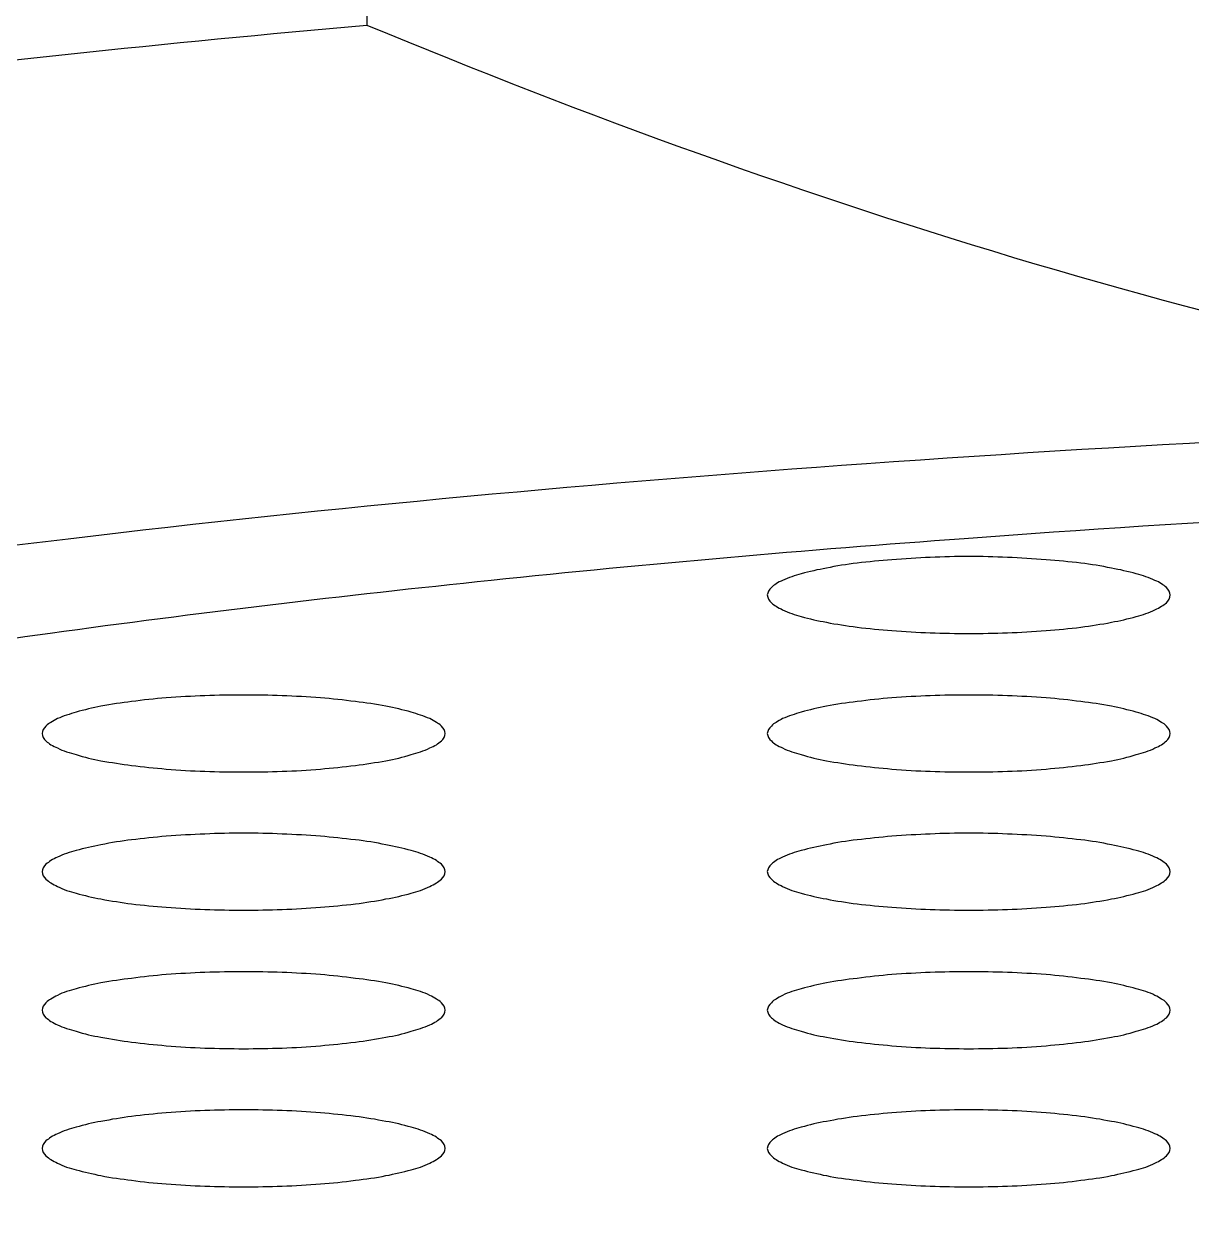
# Model space of a CAD drawing. Header units: millimetres. Extents: x 3817 to 4149, y 28263 to 28669.
# Drawn here: x 4075.641 to 4078.538, y 28550.911 to 28553.888 of the extents above; entities that cross this region are included whole.
import ezdxf

# ---------------------------------------------------------------- set-up
doc = ezdxf.new("R2010")
doc.units = ezdxf.units.MM

msp = doc.modelspace()

# ---------------------------------------------------------------- linework, layer by layer
msp.add_open_spline([(4076.4916, 28555.9448), (4076.4916, 28555.9448), (4076.4916, 28553.8849), (4076.4916, 28553.8849)], degree=3)
for points, knots in [([(4069.5908, 28551.8148), (4069.5908, 28551.8692), (4069.601, 28551.9246), (4069.6205, 28551.9759), (4069.6205, 28551.9759), (4069.6421, 28552.0343), (4069.6739, 28552.0877), (4069.7108, 28552.1369), (4069.7108, 28552.1369), (4069.7539, 28552.1954), (4069.8052, 28552.2477), (4069.8596, 28552.2959), (4069.8596, 28552.2959), (4069.9252, 28552.3544), (4069.995, 28552.4057), (4070.0678, 28552.4529), (4070.0678, 28552.4529), (4070.1529, 28552.5093), (4070.2422, 28552.5606), (4070.3335, 28552.6067), (4070.3335, 28552.6067), (4070.4392, 28552.6611), (4070.5469, 28552.7104), (4070.6556, 28552.7565), (4070.6556, 28552.7565), (4070.7797, 28552.8088), (4070.9049, 28552.8571), (4071.0321, 28552.9022), (4071.0321, 28552.9022), (4071.1747, 28552.9514), (4071.3173, 28552.9976), (4071.4619, 28553.0417), (4071.4619, 28553.0417), (4071.7943, 28553.1412), (4072.1318, 28553.2264), (4072.4703, 28553.3012), (4072.4703, 28553.3012), (4072.8653, 28553.3895), (4073.2623, 28553.4654), (4073.6613, 28553.5321), (4073.6613, 28553.5321), (4074.1096, 28553.6069), (4074.56, 28553.6716), (4075.0113, 28553.728), (4075.0113, 28553.728), (4075.5037, 28553.7895), (4075.9972, 28553.8408), (4076.4916, 28553.8849)], [0, 0, 0, 0, 0.083333, 0.083333, 0.083333, 0.083333, 0.166667, 0.166667, 0.166667, 0.166667, 0.25, 0.25, 0.25, 0.25, 0.333333, 0.333333, 0.333333, 0.333333, 0.416667, 0.416667, 0.416667, 0.416667, 0.5, 0.5, 0.5, 0.5, 0.583333, 0.583333, 0.583333, 0.583333, 0.666667, 0.666667, 0.666667, 0.666667, 0.75, 0.75, 0.75, 0.75, 0.833333, 0.833333, 0.833333, 0.833333, 0.916667, 0.916667, 0.916667, 0.916667, 1, 1, 1, 1]), ([(4076.4916, 28553.8849), (4077.0333, 28553.6603), (4077.5852, 28553.4592), (4078.1483, 28553.293), (4078.1483, 28553.293), (4078.7115, 28553.1258), (4079.286, 28552.9935), (4079.8666, 28552.9053)], [0, 0, 0, 0, 0.5, 0.5, 0.5, 0.5, 1, 1, 1, 1]), ([(4070.7992, 28550.4258), (4070.7654, 28550.4586), (4070.7336, 28550.4935), (4070.7059, 28550.5304), (4070.7059, 28550.5304), (4070.6802, 28550.5633), (4070.6577, 28550.5982), (4070.6392, 28550.6351), (4070.6392, 28550.6351), (4070.6228, 28550.6679), (4070.6094, 28550.7038), (4070.6012, 28550.7397), (4070.6012, 28550.7397), (4070.593, 28550.7746), (4070.5889, 28550.8105), (4070.59, 28550.8454), (4070.59, 28550.8454), (4070.591, 28550.8813), (4070.5971, 28550.9162), (4070.6074, 28550.951), (4070.6074, 28550.951), (4070.6177, 28550.988), (4070.633, 28551.0229), (4070.6515, 28551.0557), (4070.6515, 28551.0557), (4070.672, 28551.0926), (4070.6966, 28551.1275), (4070.7243, 28551.1603), (4070.7243, 28551.1603), (4070.7551, 28551.1972), (4070.7879, 28551.2321), (4070.8238, 28551.2639), (4070.8238, 28551.2639), (4070.91, 28551.3419), (4071.0054, 28551.4086), (4071.1049, 28551.4681), (4071.1049, 28551.4681), (4071.2291, 28551.543), (4071.3593, 28551.6076), (4071.4917, 28551.6661), (4071.4917, 28551.6661), (4071.6517, 28551.7358), (4071.8158, 28551.7984), (4071.981, 28551.8548), (4071.981, 28551.8548), (4072.1749, 28551.9205), (4072.3708, 28551.98), (4072.5678, 28552.0333), (4072.5678, 28552.0333), (4072.7914, 28552.0949), (4073.0181, 28552.1503), (4073.2448, 28552.2005), (4073.2448, 28552.2005), (4073.4972, 28552.2559), (4073.7516, 28552.3072), (4074.006, 28552.3534), (4074.006, 28552.3534), (4074.285, 28552.4036), (4074.5651, 28552.4488), (4074.8451, 28552.4908), (4074.8451, 28552.4908), (4075.1467, 28552.5349), (4075.4483, 28552.5749), (4075.751, 28552.6109), (4075.751, 28552.6109), (4076.4095, 28552.6898), (4077.0702, 28552.7504), (4077.7308, 28552.7976), (4077.7308, 28552.7976), (4078.4417, 28552.8478), (4079.1547, 28552.8837), (4079.8666, 28552.9053)], [0, 0, 0, 0, 0.055556, 0.055556, 0.055556, 0.055556, 0.111111, 0.111111, 0.111111, 0.111111, 0.166667, 0.166667, 0.166667, 0.166667, 0.222222, 0.222222, 0.222222, 0.222222, 0.277778, 0.277778, 0.277778, 0.277778, 0.333333, 0.333333, 0.333333, 0.333333, 0.388889, 0.388889, 0.388889, 0.388889, 0.444444, 0.444444, 0.444444, 0.444444, 0.5, 0.5, 0.5, 0.5, 0.555556, 0.555556, 0.555556, 0.555556, 0.611111, 0.611111, 0.611111, 0.611111, 0.666667, 0.666667, 0.666667, 0.666667, 0.722222, 0.722222, 0.722222, 0.722222, 0.777778, 0.777778, 0.777778, 0.777778, 0.833333, 0.833333, 0.833333, 0.833333, 0.888889, 0.888889, 0.888889, 0.888889, 0.944444, 0.944444, 0.944444, 0.944444, 1, 1, 1, 1]), ([(4081.5818, 28552.7401), (4080.9694, 28552.7401), (4080.358, 28552.7288), (4079.7456, 28552.7073), (4079.7456, 28552.7073), (4079.1547, 28552.6868), (4078.5628, 28552.655), (4077.9729, 28552.6109)], [0, 0, 0, 0, 0.5, 0.5, 0.5, 0.5, 1, 1, 1, 1]), ([(4077.9729, 28552.6109), (4077.5811, 28552.5821), (4077.1892, 28552.5483), (4076.7994, 28552.5072), (4076.7994, 28552.5072), (4076.4342, 28552.4693), (4076.069, 28552.4262), (4075.7058, 28552.3759), (4075.7058, 28552.3759), (4075.3724, 28552.3298), (4075.0411, 28552.2775), (4074.7108, 28552.218), (4074.7108, 28552.218), (4074.4153, 28552.1646), (4074.1219, 28552.1051), (4073.8306, 28552.0364), (4073.8306, 28552.0364), (4073.5782, 28551.9779), (4073.3279, 28551.9123), (4073.0807, 28551.8353), (4073.0807, 28551.8353), (4072.8755, 28551.7727), (4072.6714, 28551.702), (4072.4734, 28551.6178), (4072.4734, 28551.6178), (4072.3903, 28551.5819), (4072.3072, 28551.545), (4072.2262, 28551.504), (4072.2262, 28551.504), (4072.1554, 28551.4681), (4072.0856, 28551.4291), (4072.019, 28551.387), (4072.019, 28551.387), (4071.9605, 28551.3501), (4071.9041, 28551.3111), (4071.8507, 28551.267), (4071.8507, 28551.267), (4071.8056, 28551.2301), (4071.7625, 28551.1901), (4071.7245, 28551.146)], [0, 0, 0, 0, 0.1, 0.1, 0.1, 0.1, 0.2, 0.2, 0.2, 0.2, 0.3, 0.3, 0.3, 0.3, 0.4, 0.4, 0.4, 0.4, 0.5, 0.5, 0.5, 0.5, 0.6, 0.6, 0.6, 0.6, 0.7, 0.7, 0.7, 0.7, 0.8, 0.8, 0.8, 0.8, 0.9, 0.9, 0.9, 0.9, 1, 1, 1, 1]), ([(4077.9842, 28552.5667), (4077.9206, 28552.5667), (4077.857, 28552.5637), (4077.7934, 28552.5585), (4077.7934, 28552.5585), (4077.7647, 28552.5565), (4077.736, 28552.5534), (4077.7072, 28552.5503), (4077.7072, 28552.5503), (4077.6816, 28552.5473), (4077.6559, 28552.5431), (4077.6313, 28552.538), (4077.6313, 28552.538), (4077.6098, 28552.5339), (4077.5893, 28552.5298), (4077.5687, 28552.5237), (4077.5687, 28552.5237), (4077.5534, 28552.5196), (4077.538, 28552.5144), (4077.5226, 28552.5072), (4077.5226, 28552.5072), (4077.5175, 28552.5052), (4077.5113, 28552.5021), (4077.5062, 28552.499), (4077.5062, 28552.499), (4077.5021, 28552.496), (4077.498, 28552.4929), (4077.4949, 28552.4898), (4077.4949, 28552.4898), (4077.4898, 28552.4847), (4077.4846, 28552.4775), (4077.4846, 28552.4713)], [0, 0, 0, 0, 0.125, 0.125, 0.125, 0.125, 0.25, 0.25, 0.25, 0.25, 0.375, 0.375, 0.375, 0.375, 0.5, 0.5, 0.5, 0.5, 0.625, 0.625, 0.625, 0.625, 0.75, 0.75, 0.75, 0.75, 0.875, 0.875, 0.875, 0.875, 1, 1, 1, 1]), ([(4078.4838, 28552.4713), (4078.4838, 28552.4775), (4078.4797, 28552.4847), (4078.4746, 28552.4898), (4078.4746, 28552.4898), (4078.4705, 28552.4929), (4078.4664, 28552.496), (4078.4623, 28552.499), (4078.4623, 28552.499), (4078.4571, 28552.5021), (4078.452, 28552.5052), (4078.4458, 28552.5072), (4078.4458, 28552.5072), (4078.4315, 28552.5144), (4078.4161, 28552.5196), (4078.3997, 28552.5237), (4078.3997, 28552.5237), (4078.3792, 28552.5298), (4078.3586, 28552.5339), (4078.3381, 28552.538), (4078.3381, 28552.538), (4078.3125, 28552.5431), (4078.2879, 28552.5473), (4078.2622, 28552.5503), (4078.2622, 28552.5503), (4078.2335, 28552.5534), (4078.2048, 28552.5565), (4078.176, 28552.5585), (4078.176, 28552.5585), (4078.1124, 28552.5637), (4078.0478, 28552.5667), (4077.9842, 28552.5667)], [0, 0, 0, 0, 0.125, 0.125, 0.125, 0.125, 0.25, 0.25, 0.25, 0.25, 0.375, 0.375, 0.375, 0.375, 0.5, 0.5, 0.5, 0.5, 0.625, 0.625, 0.625, 0.625, 0.75, 0.75, 0.75, 0.75, 0.875, 0.875, 0.875, 0.875, 1, 1, 1, 1]), ([(4077.4846, 28552.4713), (4077.4846, 28552.4642), (4077.4898, 28552.457), (4077.4949, 28552.4518), (4077.4949, 28552.4518), (4077.498, 28552.4488), (4077.5021, 28552.4457), (4077.5062, 28552.4436), (4077.5062, 28552.4436), (4077.5113, 28552.4395), (4077.5175, 28552.4375), (4077.5226, 28552.4344), (4077.5226, 28552.4344), (4077.538, 28552.4272), (4077.5534, 28552.4221), (4077.5687, 28552.418), (4077.5687, 28552.418), (4077.5893, 28552.4118), (4077.6098, 28552.4077), (4077.6313, 28552.4036), (4077.6313, 28552.4036), (4077.6559, 28552.3985), (4077.6816, 28552.3954), (4077.7072, 28552.3913), (4077.7072, 28552.3913), (4077.736, 28552.3882), (4077.7647, 28552.3852), (4077.7934, 28552.3831), (4077.7934, 28552.3831), (4077.857, 28552.378), (4077.9206, 28552.3759), (4077.9842, 28552.3759)], [0, 0, 0, 0, 0.125, 0.125, 0.125, 0.125, 0.25, 0.25, 0.25, 0.25, 0.375, 0.375, 0.375, 0.375, 0.5, 0.5, 0.5, 0.5, 0.625, 0.625, 0.625, 0.625, 0.75, 0.75, 0.75, 0.75, 0.875, 0.875, 0.875, 0.875, 1, 1, 1, 1]), ([(4077.9842, 28552.3759), (4078.0478, 28552.3759), (4078.1124, 28552.378), (4078.176, 28552.3831), (4078.176, 28552.3831), (4078.2048, 28552.3852), (4078.2335, 28552.3882), (4078.2622, 28552.3913), (4078.2622, 28552.3913), (4078.2879, 28552.3954), (4078.3125, 28552.3985), (4078.3381, 28552.4036), (4078.3381, 28552.4036), (4078.3586, 28552.4077), (4078.3792, 28552.4118), (4078.3997, 28552.418), (4078.3997, 28552.418), (4078.4161, 28552.4221), (4078.4315, 28552.4272), (4078.4458, 28552.4344), (4078.4458, 28552.4344), (4078.452, 28552.4375), (4078.4571, 28552.4395), (4078.4623, 28552.4436), (4078.4623, 28552.4436), (4078.4664, 28552.4457), (4078.4705, 28552.4488), (4078.4746, 28552.4518), (4078.4746, 28552.4518), (4078.4797, 28552.457), (4078.4838, 28552.4642), (4078.4838, 28552.4713)], [0, 0, 0, 0, 0.125, 0.125, 0.125, 0.125, 0.25, 0.25, 0.25, 0.25, 0.375, 0.375, 0.375, 0.375, 0.5, 0.5, 0.5, 0.5, 0.625, 0.625, 0.625, 0.625, 0.75, 0.75, 0.75, 0.75, 0.875, 0.875, 0.875, 0.875, 1, 1, 1, 1]), ([(4076.1859, 28552.2231), (4076.1223, 28552.2231), (4076.0577, 28552.221), (4075.9941, 28552.2159), (4075.9941, 28552.2159), (4075.9654, 28552.2139), (4075.9366, 28552.2108), (4075.9079, 28552.2067), (4075.9079, 28552.2067), (4075.8833, 28552.2036), (4075.8576, 28552.2005), (4075.832, 28552.1954), (4075.832, 28552.1954), (4075.8115, 28552.1913), (4075.791, 28552.1862), (4075.7704, 28552.181), (4075.7704, 28552.181), (4075.7551, 28552.1759), (4075.7386, 28552.1708), (4075.7243, 28552.1646), (4075.7243, 28552.1646), (4075.7181, 28552.1615), (4075.713, 28552.1585), (4075.7079, 28552.1554), (4075.7079, 28552.1554), (4075.7038, 28552.1533), (4075.6997, 28552.1503), (4075.6956, 28552.1461), (4075.6956, 28552.1461), (4075.6904, 28552.141), (4075.6863, 28552.1349), (4075.6863, 28552.1277)], [0, 0, 0, 0, 0.125, 0.125, 0.125, 0.125, 0.25, 0.25, 0.25, 0.25, 0.375, 0.375, 0.375, 0.375, 0.5, 0.5, 0.5, 0.5, 0.625, 0.625, 0.625, 0.625, 0.75, 0.75, 0.75, 0.75, 0.875, 0.875, 0.875, 0.875, 1, 1, 1, 1]), ([(4076.6855, 28552.1277), (4076.6855, 28552.1349), (4076.6814, 28552.141), (4076.6763, 28552.1461), (4076.6763, 28552.1461), (4076.6722, 28552.1503), (4076.6681, 28552.1533), (4076.664, 28552.1554), (4076.664, 28552.1554), (4076.6588, 28552.1585), (4076.6527, 28552.1615), (4076.6475, 28552.1646), (4076.6475, 28552.1646), (4076.6322, 28552.1708), (4076.6168, 28552.1759), (4076.6014, 28552.181), (4076.6014, 28552.181), (4076.5809, 28552.1862), (4076.5603, 28552.1913), (4076.5388, 28552.1954), (4076.5388, 28552.1954), (4076.5142, 28552.2005), (4076.4885, 28552.2036), (4076.4629, 28552.2067), (4076.4629, 28552.2067), (4076.4342, 28552.2108), (4076.4054, 28552.2139), (4076.3767, 28552.2159), (4076.3767, 28552.2159), (4076.3131, 28552.221), (4076.2495, 28552.2231), (4076.1859, 28552.2231)], [0, 0, 0, 0, 0.125, 0.125, 0.125, 0.125, 0.25, 0.25, 0.25, 0.25, 0.375, 0.375, 0.375, 0.375, 0.5, 0.5, 0.5, 0.5, 0.625, 0.625, 0.625, 0.625, 0.75, 0.75, 0.75, 0.75, 0.875, 0.875, 0.875, 0.875, 1, 1, 1, 1]), ([(4077.9842, 28552.2231), (4077.9206, 28552.2231), (4077.857, 28552.221), (4077.7934, 28552.2159), (4077.7934, 28552.2159), (4077.7647, 28552.2139), (4077.736, 28552.2108), (4077.7072, 28552.2067), (4077.7072, 28552.2067), (4077.6816, 28552.2036), (4077.6559, 28552.2005), (4077.6313, 28552.1954), (4077.6313, 28552.1954), (4077.6098, 28552.1913), (4077.5893, 28552.1862), (4077.5687, 28552.181), (4077.5687, 28552.181), (4077.5534, 28552.1759), (4077.538, 28552.1708), (4077.5226, 28552.1646), (4077.5226, 28552.1646), (4077.5175, 28552.1615), (4077.5113, 28552.1585), (4077.5062, 28552.1554), (4077.5062, 28552.1554), (4077.5021, 28552.1533), (4077.498, 28552.1503), (4077.4949, 28552.1461), (4077.4949, 28552.1461), (4077.4898, 28552.141), (4077.4846, 28552.1349), (4077.4846, 28552.1277)], [0, 0, 0, 0, 0.125, 0.125, 0.125, 0.125, 0.25, 0.25, 0.25, 0.25, 0.375, 0.375, 0.375, 0.375, 0.5, 0.5, 0.5, 0.5, 0.625, 0.625, 0.625, 0.625, 0.75, 0.75, 0.75, 0.75, 0.875, 0.875, 0.875, 0.875, 1, 1, 1, 1]), ([(4078.4838, 28552.1277), (4078.4838, 28552.1349), (4078.4797, 28552.141), (4078.4746, 28552.1461), (4078.4746, 28552.1461), (4078.4705, 28552.1503), (4078.4664, 28552.1533), (4078.4623, 28552.1554), (4078.4623, 28552.1554), (4078.4571, 28552.1585), (4078.452, 28552.1615), (4078.4458, 28552.1646), (4078.4458, 28552.1646), (4078.4315, 28552.1708), (4078.4161, 28552.1759), (4078.3997, 28552.181), (4078.3997, 28552.181), (4078.3792, 28552.1862), (4078.3586, 28552.1913), (4078.3381, 28552.1954), (4078.3381, 28552.1954), (4078.3125, 28552.2005), (4078.2879, 28552.2036), (4078.2622, 28552.2067), (4078.2622, 28552.2067), (4078.2335, 28552.2108), (4078.2048, 28552.2139), (4078.176, 28552.2159), (4078.176, 28552.2159), (4078.1124, 28552.221), (4078.0478, 28552.2231), (4077.9842, 28552.2231)], [0, 0, 0, 0, 0.125, 0.125, 0.125, 0.125, 0.25, 0.25, 0.25, 0.25, 0.375, 0.375, 0.375, 0.375, 0.5, 0.5, 0.5, 0.5, 0.625, 0.625, 0.625, 0.625, 0.75, 0.75, 0.75, 0.75, 0.875, 0.875, 0.875, 0.875, 1, 1, 1, 1]), ([(4075.6863, 28552.1277), (4075.6863, 28552.1205), (4075.6904, 28552.1143), (4075.6956, 28552.1092), (4075.6956, 28552.1092), (4075.6997, 28552.1051), (4075.7038, 28552.1031), (4075.7079, 28552.1), (4075.7079, 28552.1), (4075.713, 28552.0969), (4075.7181, 28552.0938), (4075.7243, 28552.0918), (4075.7243, 28552.0918), (4075.7386, 28552.0846), (4075.7551, 28552.0795), (4075.7704, 28552.0754), (4075.7704, 28552.0754), (4075.791, 28552.0692), (4075.8115, 28552.0641), (4075.832, 28552.06), (4075.832, 28552.06), (4075.8576, 28552.0559), (4075.8833, 28552.0518), (4075.9079, 28552.0487), (4075.9079, 28552.0487), (4075.9366, 28552.0446), (4075.9654, 28552.0425), (4075.9941, 28552.0395), (4075.9941, 28552.0395), (4076.0577, 28552.0343), (4076.1223, 28552.0323), (4076.1859, 28552.0323)], [0, 0, 0, 0, 0.125, 0.125, 0.125, 0.125, 0.25, 0.25, 0.25, 0.25, 0.375, 0.375, 0.375, 0.375, 0.5, 0.5, 0.5, 0.5, 0.625, 0.625, 0.625, 0.625, 0.75, 0.75, 0.75, 0.75, 0.875, 0.875, 0.875, 0.875, 1, 1, 1, 1]), ([(4076.1859, 28552.0323), (4076.2495, 28552.0323), (4076.3131, 28552.0343), (4076.3767, 28552.0395), (4076.3767, 28552.0395), (4076.4054, 28552.0425), (4076.4342, 28552.0446), (4076.4629, 28552.0487), (4076.4629, 28552.0487), (4076.4885, 28552.0518), (4076.5142, 28552.0559), (4076.5388, 28552.06), (4076.5388, 28552.06), (4076.5603, 28552.0641), (4076.5809, 28552.0692), (4076.6014, 28552.0754), (4076.6014, 28552.0754), (4076.6168, 28552.0795), (4076.6322, 28552.0846), (4076.6475, 28552.0918), (4076.6475, 28552.0918), (4076.6527, 28552.0938), (4076.6588, 28552.0969), (4076.664, 28552.1), (4076.664, 28552.1), (4076.6681, 28552.1031), (4076.6722, 28552.1061), (4076.6763, 28552.1092), (4076.6763, 28552.1092), (4076.6814, 28552.1143), (4076.6855, 28552.1205), (4076.6855, 28552.1277)], [0, 0, 0, 0, 0.125, 0.125, 0.125, 0.125, 0.25, 0.25, 0.25, 0.25, 0.375, 0.375, 0.375, 0.375, 0.5, 0.5, 0.5, 0.5, 0.625, 0.625, 0.625, 0.625, 0.75, 0.75, 0.75, 0.75, 0.875, 0.875, 0.875, 0.875, 1, 1, 1, 1]), ([(4077.4846, 28552.1277), (4077.4846, 28552.1205), (4077.4898, 28552.1143), (4077.4949, 28552.1092), (4077.4949, 28552.1092), (4077.498, 28552.1051), (4077.5021, 28552.1031), (4077.5062, 28552.1), (4077.5062, 28552.1), (4077.5113, 28552.0969), (4077.5175, 28552.0938), (4077.5226, 28552.0918), (4077.5226, 28552.0918), (4077.538, 28552.0846), (4077.5534, 28552.0795), (4077.5687, 28552.0754), (4077.5687, 28552.0754), (4077.5893, 28552.0692), (4077.6098, 28552.0641), (4077.6313, 28552.06), (4077.6313, 28552.06), (4077.6559, 28552.0559), (4077.6816, 28552.0518), (4077.7072, 28552.0487), (4077.7072, 28552.0487), (4077.736, 28552.0446), (4077.7647, 28552.0425), (4077.7934, 28552.0395), (4077.7934, 28552.0395), (4077.857, 28552.0343), (4077.9206, 28552.0323), (4077.9842, 28552.0323)], [0, 0, 0, 0, 0.125, 0.125, 0.125, 0.125, 0.25, 0.25, 0.25, 0.25, 0.375, 0.375, 0.375, 0.375, 0.5, 0.5, 0.5, 0.5, 0.625, 0.625, 0.625, 0.625, 0.75, 0.75, 0.75, 0.75, 0.875, 0.875, 0.875, 0.875, 1, 1, 1, 1]), ([(4077.9842, 28552.0323), (4078.0478, 28552.0323), (4078.1124, 28552.0343), (4078.176, 28552.0395), (4078.176, 28552.0395), (4078.2048, 28552.0425), (4078.2335, 28552.0446), (4078.2622, 28552.0487), (4078.2622, 28552.0487), (4078.2879, 28552.0518), (4078.3125, 28552.0559), (4078.3381, 28552.06), (4078.3381, 28552.06), (4078.3586, 28552.0641), (4078.3792, 28552.0692), (4078.3997, 28552.0754), (4078.3997, 28552.0754), (4078.4161, 28552.0795), (4078.4315, 28552.0846), (4078.4458, 28552.0918), (4078.4458, 28552.0918), (4078.452, 28552.0938), (4078.4571, 28552.0969), (4078.4623, 28552.1), (4078.4623, 28552.1), (4078.4664, 28552.1031), (4078.4705, 28552.1061), (4078.4746, 28552.1092), (4078.4746, 28552.1092), (4078.4797, 28552.1143), (4078.4838, 28552.1205), (4078.4838, 28552.1277)], [0, 0, 0, 0, 0.125, 0.125, 0.125, 0.125, 0.25, 0.25, 0.25, 0.25, 0.375, 0.375, 0.375, 0.375, 0.5, 0.5, 0.5, 0.5, 0.625, 0.625, 0.625, 0.625, 0.75, 0.75, 0.75, 0.75, 0.875, 0.875, 0.875, 0.875, 1, 1, 1, 1]), ([(4076.1859, 28551.8805), (4076.1223, 28551.8805), (4076.0577, 28551.8774), (4075.9941, 28551.8733), (4075.9941, 28551.8733), (4075.9654, 28551.8702), (4075.9366, 28551.8671), (4075.9079, 28551.864), (4075.9079, 28551.864), (4075.8833, 28551.861), (4075.8576, 28551.8569), (4075.832, 28551.8517), (4075.832, 28551.8517), (4075.8115, 28551.8476), (4075.791, 28551.8435), (4075.7704, 28551.8374), (4075.7704, 28551.8374), (4075.7551, 28551.8333), (4075.7386, 28551.8281), (4075.7243, 28551.821), (4075.7243, 28551.821), (4075.7181, 28551.8189), (4075.713, 28551.8158), (4075.7079, 28551.8127), (4075.7079, 28551.8127), (4075.7038, 28551.8097), (4075.6997, 28551.8066), (4075.6956, 28551.8035), (4075.6956, 28551.8035), (4075.6904, 28551.7984), (4075.6863, 28551.7912), (4075.6863, 28551.7851)], [0, 0, 0, 0, 0.125, 0.125, 0.125, 0.125, 0.25, 0.25, 0.25, 0.25, 0.375, 0.375, 0.375, 0.375, 0.5, 0.5, 0.5, 0.5, 0.625, 0.625, 0.625, 0.625, 0.75, 0.75, 0.75, 0.75, 0.875, 0.875, 0.875, 0.875, 1, 1, 1, 1]), ([(4076.6855, 28551.7851), (4076.6855, 28551.7912), (4076.6814, 28551.7984), (4076.6763, 28551.8035), (4076.6763, 28551.8035), (4076.6722, 28551.8066), (4076.6681, 28551.8097), (4076.664, 28551.8127), (4076.664, 28551.8127), (4076.6588, 28551.8158), (4076.6527, 28551.8189), (4076.6475, 28551.821), (4076.6475, 28551.821), (4076.6322, 28551.8281), (4076.6168, 28551.8333), (4076.6014, 28551.8374), (4076.6014, 28551.8374), (4076.5809, 28551.8435), (4076.5603, 28551.8476), (4076.5388, 28551.8517), (4076.5388, 28551.8517), (4076.5142, 28551.8569), (4076.4885, 28551.861), (4076.4629, 28551.864), (4076.4629, 28551.864), (4076.4342, 28551.8671), (4076.4054, 28551.8702), (4076.3767, 28551.8733), (4076.3767, 28551.8733), (4076.3131, 28551.8774), (4076.2495, 28551.8805), (4076.1859, 28551.8805)], [0, 0, 0, 0, 0.125, 0.125, 0.125, 0.125, 0.25, 0.25, 0.25, 0.25, 0.375, 0.375, 0.375, 0.375, 0.5, 0.5, 0.5, 0.5, 0.625, 0.625, 0.625, 0.625, 0.75, 0.75, 0.75, 0.75, 0.875, 0.875, 0.875, 0.875, 1, 1, 1, 1]), ([(4077.9842, 28551.8805), (4077.9206, 28551.8805), (4077.857, 28551.8774), (4077.7934, 28551.8733), (4077.7934, 28551.8733), (4077.7647, 28551.8702), (4077.736, 28551.8671), (4077.7072, 28551.864), (4077.7072, 28551.864), (4077.6816, 28551.861), (4077.6559, 28551.8569), (4077.6313, 28551.8517), (4077.6313, 28551.8517), (4077.6098, 28551.8476), (4077.5893, 28551.8435), (4077.5687, 28551.8374), (4077.5687, 28551.8374), (4077.5534, 28551.8333), (4077.538, 28551.8281), (4077.5226, 28551.821), (4077.5226, 28551.821), (4077.5175, 28551.8189), (4077.5113, 28551.8158), (4077.5062, 28551.8127), (4077.5062, 28551.8127), (4077.5021, 28551.8097), (4077.498, 28551.8066), (4077.4949, 28551.8035), (4077.4949, 28551.8035), (4077.4898, 28551.7984), (4077.4846, 28551.7912), (4077.4846, 28551.7851)], [0, 0, 0, 0, 0.125, 0.125, 0.125, 0.125, 0.25, 0.25, 0.25, 0.25, 0.375, 0.375, 0.375, 0.375, 0.5, 0.5, 0.5, 0.5, 0.625, 0.625, 0.625, 0.625, 0.75, 0.75, 0.75, 0.75, 0.875, 0.875, 0.875, 0.875, 1, 1, 1, 1]), ([(4078.4838, 28551.7851), (4078.4838, 28551.7912), (4078.4797, 28551.7984), (4078.4746, 28551.8035), (4078.4746, 28551.8035), (4078.4705, 28551.8066), (4078.4664, 28551.8097), (4078.4623, 28551.8127), (4078.4623, 28551.8127), (4078.4571, 28551.8158), (4078.452, 28551.8189), (4078.4458, 28551.821), (4078.4458, 28551.821), (4078.4315, 28551.8281), (4078.4161, 28551.8333), (4078.3997, 28551.8374), (4078.3997, 28551.8374), (4078.3792, 28551.8435), (4078.3586, 28551.8476), (4078.3381, 28551.8517), (4078.3381, 28551.8517), (4078.3125, 28551.8569), (4078.2879, 28551.861), (4078.2622, 28551.864), (4078.2622, 28551.864), (4078.2335, 28551.8671), (4078.2048, 28551.8702), (4078.176, 28551.8733), (4078.176, 28551.8733), (4078.1124, 28551.8774), (4078.0478, 28551.8805), (4077.9842, 28551.8805)], [0, 0, 0, 0, 0.125, 0.125, 0.125, 0.125, 0.25, 0.25, 0.25, 0.25, 0.375, 0.375, 0.375, 0.375, 0.5, 0.5, 0.5, 0.5, 0.625, 0.625, 0.625, 0.625, 0.75, 0.75, 0.75, 0.75, 0.875, 0.875, 0.875, 0.875, 1, 1, 1, 1]), ([(4075.6863, 28551.7851), (4075.6863, 28551.7779), (4075.6904, 28551.7707), (4075.6956, 28551.7666), (4075.6956, 28551.7666), (4075.6997, 28551.7625), (4075.7038, 28551.7594), (4075.7079, 28551.7574), (4075.7079, 28551.7574), (4075.713, 28551.7543), (4075.7181, 28551.7512), (4075.7243, 28551.7481), (4075.7243, 28551.7481), (4075.7386, 28551.7409), (4075.7551, 28551.7358), (4075.7704, 28551.7317), (4075.7704, 28551.7317), (4075.791, 28551.7256), (4075.8115, 28551.7214), (4075.832, 28551.7173), (4075.832, 28551.7173), (4075.8576, 28551.7122), (4075.8833, 28551.7091), (4075.9079, 28551.705), (4075.9079, 28551.705), (4075.9366, 28551.702), (4075.9654, 28551.6989), (4075.9941, 28551.6968), (4075.9941, 28551.6968), (4076.0577, 28551.6917), (4076.1223, 28551.6896), (4076.1859, 28551.6896)], [0, 0, 0, 0, 0.125, 0.125, 0.125, 0.125, 0.25, 0.25, 0.25, 0.25, 0.375, 0.375, 0.375, 0.375, 0.5, 0.5, 0.5, 0.5, 0.625, 0.625, 0.625, 0.625, 0.75, 0.75, 0.75, 0.75, 0.875, 0.875, 0.875, 0.875, 1, 1, 1, 1]), ([(4076.1859, 28551.6896), (4076.2495, 28551.6896), (4076.3131, 28551.6917), (4076.3767, 28551.6968), (4076.3767, 28551.6968), (4076.4054, 28551.6989), (4076.4342, 28551.702), (4076.4629, 28551.705), (4076.4629, 28551.705), (4076.4885, 28551.7091), (4076.5142, 28551.7122), (4076.5388, 28551.7173), (4076.5388, 28551.7173), (4076.5603, 28551.7214), (4076.5809, 28551.7256), (4076.6014, 28551.7317), (4076.6014, 28551.7317), (4076.6168, 28551.7358), (4076.6322, 28551.7409), (4076.6475, 28551.7481), (4076.6475, 28551.7481), (4076.6527, 28551.7512), (4076.6588, 28551.7543), (4076.664, 28551.7574), (4076.664, 28551.7574), (4076.6681, 28551.7594), (4076.6722, 28551.7625), (4076.6763, 28551.7666), (4076.6763, 28551.7666), (4076.6814, 28551.7707), (4076.6855, 28551.7779), (4076.6855, 28551.7851)], [0, 0, 0, 0, 0.125, 0.125, 0.125, 0.125, 0.25, 0.25, 0.25, 0.25, 0.375, 0.375, 0.375, 0.375, 0.5, 0.5, 0.5, 0.5, 0.625, 0.625, 0.625, 0.625, 0.75, 0.75, 0.75, 0.75, 0.875, 0.875, 0.875, 0.875, 1, 1, 1, 1]), ([(4077.4846, 28551.7851), (4077.4846, 28551.7779), (4077.4898, 28551.7707), (4077.4949, 28551.7666), (4077.4949, 28551.7666), (4077.498, 28551.7625), (4077.5021, 28551.7594), (4077.5062, 28551.7574), (4077.5062, 28551.7574), (4077.5113, 28551.7543), (4077.5175, 28551.7512), (4077.5226, 28551.7481), (4077.5226, 28551.7481), (4077.538, 28551.7409), (4077.5534, 28551.7358), (4077.5687, 28551.7317), (4077.5687, 28551.7317), (4077.5893, 28551.7256), (4077.6098, 28551.7214), (4077.6313, 28551.7173), (4077.6313, 28551.7173), (4077.6559, 28551.7122), (4077.6816, 28551.7091), (4077.7072, 28551.705), (4077.7072, 28551.705), (4077.736, 28551.702), (4077.7647, 28551.6989), (4077.7934, 28551.6968), (4077.7934, 28551.6968), (4077.857, 28551.6917), (4077.9206, 28551.6896), (4077.9842, 28551.6896)], [0, 0, 0, 0, 0.125, 0.125, 0.125, 0.125, 0.25, 0.25, 0.25, 0.25, 0.375, 0.375, 0.375, 0.375, 0.5, 0.5, 0.5, 0.5, 0.625, 0.625, 0.625, 0.625, 0.75, 0.75, 0.75, 0.75, 0.875, 0.875, 0.875, 0.875, 1, 1, 1, 1]), ([(4077.9842, 28551.6896), (4078.0478, 28551.6896), (4078.1124, 28551.6917), (4078.176, 28551.6968), (4078.176, 28551.6968), (4078.2048, 28551.6989), (4078.2335, 28551.702), (4078.2622, 28551.705), (4078.2622, 28551.705), (4078.2879, 28551.7091), (4078.3125, 28551.7122), (4078.3381, 28551.7173), (4078.3381, 28551.7173), (4078.3586, 28551.7214), (4078.3792, 28551.7256), (4078.3997, 28551.7317), (4078.3997, 28551.7317), (4078.4161, 28551.7358), (4078.4315, 28551.7409), (4078.4458, 28551.7481), (4078.4458, 28551.7481), (4078.452, 28551.7512), (4078.4571, 28551.7543), (4078.4623, 28551.7574), (4078.4623, 28551.7574), (4078.4664, 28551.7594), (4078.4705, 28551.7625), (4078.4746, 28551.7666), (4078.4746, 28551.7666), (4078.4797, 28551.7707), (4078.4838, 28551.7779), (4078.4838, 28551.7851)], [0, 0, 0, 0, 0.125, 0.125, 0.125, 0.125, 0.25, 0.25, 0.25, 0.25, 0.375, 0.375, 0.375, 0.375, 0.5, 0.5, 0.5, 0.5, 0.625, 0.625, 0.625, 0.625, 0.75, 0.75, 0.75, 0.75, 0.875, 0.875, 0.875, 0.875, 1, 1, 1, 1]), ([(4076.1859, 28551.5368), (4076.1223, 28551.5368), (4076.0577, 28551.5347), (4075.9941, 28551.5296), (4075.9941, 28551.5296), (4075.9654, 28551.5276), (4075.9366, 28551.5245), (4075.9079, 28551.5204), (4075.9079, 28551.5204), (4075.8833, 28551.5173), (4075.8576, 28551.5142), (4075.832, 28551.5091), (4075.832, 28551.5091), (4075.8115, 28551.505), (4075.791, 28551.4999), (4075.7704, 28551.4947), (4075.7704, 28551.4947), (4075.7551, 28551.4906), (4075.7386, 28551.4855), (4075.7243, 28551.4783), (4075.7243, 28551.4783), (4075.7181, 28551.4752), (4075.713, 28551.4722), (4075.7079, 28551.4691), (4075.7079, 28551.4691), (4075.7038, 28551.467), (4075.6997, 28551.464), (4075.6956, 28551.4599), (4075.6956, 28551.4599), (4075.6904, 28551.4547), (4075.6863, 28551.4486), (4075.6863, 28551.4414)], [0, 0, 0, 0, 0.125, 0.125, 0.125, 0.125, 0.25, 0.25, 0.25, 0.25, 0.375, 0.375, 0.375, 0.375, 0.5, 0.5, 0.5, 0.5, 0.625, 0.625, 0.625, 0.625, 0.75, 0.75, 0.75, 0.75, 0.875, 0.875, 0.875, 0.875, 1, 1, 1, 1]), ([(4076.6855, 28551.4414), (4076.6855, 28551.4486), (4076.6814, 28551.4547), (4076.6763, 28551.4599), (4076.6763, 28551.4599), (4076.6722, 28551.464), (4076.6681, 28551.467), (4076.664, 28551.4691), (4076.664, 28551.4691), (4076.6588, 28551.4722), (4076.6527, 28551.4752), (4076.6475, 28551.4783), (4076.6475, 28551.4783), (4076.6322, 28551.4855), (4076.6168, 28551.4906), (4076.6014, 28551.4947), (4076.6014, 28551.4947), (4076.5809, 28551.4999), (4076.5603, 28551.505), (4076.5388, 28551.5091), (4076.5388, 28551.5091), (4076.5142, 28551.5142), (4076.4885, 28551.5173), (4076.4629, 28551.5204), (4076.4629, 28551.5204), (4076.4342, 28551.5245), (4076.4054, 28551.5276), (4076.3767, 28551.5296), (4076.3767, 28551.5296), (4076.3131, 28551.5347), (4076.2495, 28551.5368), (4076.1859, 28551.5368)], [0, 0, 0, 0, 0.125, 0.125, 0.125, 0.125, 0.25, 0.25, 0.25, 0.25, 0.375, 0.375, 0.375, 0.375, 0.5, 0.5, 0.5, 0.5, 0.625, 0.625, 0.625, 0.625, 0.75, 0.75, 0.75, 0.75, 0.875, 0.875, 0.875, 0.875, 1, 1, 1, 1]), ([(4077.9842, 28551.5368), (4077.9206, 28551.5368), (4077.857, 28551.5347), (4077.7934, 28551.5296), (4077.7934, 28551.5296), (4077.7647, 28551.5276), (4077.736, 28551.5245), (4077.7072, 28551.5204), (4077.7072, 28551.5204), (4077.6816, 28551.5173), (4077.6559, 28551.5142), (4077.6313, 28551.5091), (4077.6313, 28551.5091), (4077.6098, 28551.505), (4077.5893, 28551.4999), (4077.5687, 28551.4947), (4077.5687, 28551.4947), (4077.5534, 28551.4906), (4077.538, 28551.4855), (4077.5226, 28551.4783), (4077.5226, 28551.4783), (4077.5175, 28551.4752), (4077.5113, 28551.4722), (4077.5062, 28551.4691), (4077.5062, 28551.4691), (4077.5021, 28551.467), (4077.498, 28551.464), (4077.4949, 28551.4599), (4077.4949, 28551.4599), (4077.4898, 28551.4547), (4077.4846, 28551.4486), (4077.4846, 28551.4414)], [0, 0, 0, 0, 0.125, 0.125, 0.125, 0.125, 0.25, 0.25, 0.25, 0.25, 0.375, 0.375, 0.375, 0.375, 0.5, 0.5, 0.5, 0.5, 0.625, 0.625, 0.625, 0.625, 0.75, 0.75, 0.75, 0.75, 0.875, 0.875, 0.875, 0.875, 1, 1, 1, 1]), ([(4078.4838, 28551.4414), (4078.4838, 28551.4486), (4078.4797, 28551.4547), (4078.4746, 28551.4599), (4078.4746, 28551.4599), (4078.4705, 28551.464), (4078.4664, 28551.467), (4078.4623, 28551.4691), (4078.4623, 28551.4691), (4078.4571, 28551.4722), (4078.452, 28551.4752), (4078.4458, 28551.4783), (4078.4458, 28551.4783), (4078.4315, 28551.4855), (4078.4161, 28551.4906), (4078.3997, 28551.4947), (4078.3997, 28551.4947), (4078.3792, 28551.4999), (4078.3586, 28551.505), (4078.3381, 28551.5091), (4078.3381, 28551.5091), (4078.3125, 28551.5142), (4078.2879, 28551.5173), (4078.2622, 28551.5204), (4078.2622, 28551.5204), (4078.2335, 28551.5245), (4078.2048, 28551.5276), (4078.176, 28551.5296), (4078.176, 28551.5296), (4078.1124, 28551.5347), (4078.0478, 28551.5368), (4077.9842, 28551.5368)], [0, 0, 0, 0, 0.125, 0.125, 0.125, 0.125, 0.25, 0.25, 0.25, 0.25, 0.375, 0.375, 0.375, 0.375, 0.5, 0.5, 0.5, 0.5, 0.625, 0.625, 0.625, 0.625, 0.75, 0.75, 0.75, 0.75, 0.875, 0.875, 0.875, 0.875, 1, 1, 1, 1]), ([(4075.6863, 28551.4414), (4075.6863, 28551.4342), (4075.6904, 28551.4281), (4075.6956, 28551.4229), (4075.6956, 28551.4229), (4075.6997, 28551.4199), (4075.7038, 28551.4168), (4075.7079, 28551.4137), (4075.7079, 28551.4137), (4075.713, 28551.4106), (4075.7181, 28551.4075), (4075.7243, 28551.4055), (4075.7243, 28551.4055), (4075.7386, 28551.3983), (4075.7551, 28551.3932), (4075.7704, 28551.3891), (4075.7704, 28551.3891), (4075.791, 28551.3829), (4075.8115, 28551.3778), (4075.832, 28551.3747), (4075.832, 28551.3747), (4075.8576, 28551.3696), (4075.8833, 28551.3655), (4075.9079, 28551.3624), (4075.9079, 28551.3624), (4075.9366, 28551.3583), (4075.9654, 28551.3563), (4075.9941, 28551.3532), (4075.9941, 28551.3532), (4076.0577, 28551.348), (4076.1223, 28551.346), (4076.1859, 28551.346)], [0, 0, 0, 0, 0.125, 0.125, 0.125, 0.125, 0.25, 0.25, 0.25, 0.25, 0.375, 0.375, 0.375, 0.375, 0.5, 0.5, 0.5, 0.5, 0.625, 0.625, 0.625, 0.625, 0.75, 0.75, 0.75, 0.75, 0.875, 0.875, 0.875, 0.875, 1, 1, 1, 1]), ([(4076.1859, 28551.346), (4076.2495, 28551.346), (4076.3131, 28551.348), (4076.3767, 28551.3532), (4076.3767, 28551.3532), (4076.4054, 28551.3563), (4076.4342, 28551.3583), (4076.4629, 28551.3624), (4076.4629, 28551.3624), (4076.4885, 28551.3655), (4076.5142, 28551.3696), (4076.5388, 28551.3747), (4076.5388, 28551.3747), (4076.5603, 28551.3778), (4076.5809, 28551.3829), (4076.6014, 28551.3891), (4076.6014, 28551.3891), (4076.6168, 28551.3932), (4076.6322, 28551.3983), (4076.6475, 28551.4055), (4076.6475, 28551.4055), (4076.6527, 28551.4075), (4076.6588, 28551.4106), (4076.664, 28551.4137), (4076.664, 28551.4137), (4076.6681, 28551.4168), (4076.6722, 28551.4199), (4076.6763, 28551.4229), (4076.6763, 28551.4229), (4076.6814, 28551.4281), (4076.6855, 28551.4342), (4076.6855, 28551.4414)], [0, 0, 0, 0, 0.125, 0.125, 0.125, 0.125, 0.25, 0.25, 0.25, 0.25, 0.375, 0.375, 0.375, 0.375, 0.5, 0.5, 0.5, 0.5, 0.625, 0.625, 0.625, 0.625, 0.75, 0.75, 0.75, 0.75, 0.875, 0.875, 0.875, 0.875, 1, 1, 1, 1]), ([(4077.4846, 28551.4414), (4077.4846, 28551.4342), (4077.4898, 28551.4281), (4077.4949, 28551.4229), (4077.4949, 28551.4229), (4077.498, 28551.4199), (4077.5021, 28551.4168), (4077.5062, 28551.4137), (4077.5062, 28551.4137), (4077.5113, 28551.4106), (4077.5175, 28551.4075), (4077.5226, 28551.4055), (4077.5226, 28551.4055), (4077.538, 28551.3983), (4077.5534, 28551.3932), (4077.5687, 28551.3891), (4077.5687, 28551.3891), (4077.5893, 28551.3829), (4077.6098, 28551.3778), (4077.6313, 28551.3747), (4077.6313, 28551.3747), (4077.6559, 28551.3696), (4077.6816, 28551.3655), (4077.7072, 28551.3624), (4077.7072, 28551.3624), (4077.736, 28551.3583), (4077.7647, 28551.3563), (4077.7934, 28551.3532), (4077.7934, 28551.3532), (4077.857, 28551.348), (4077.9206, 28551.346), (4077.9842, 28551.346)], [0, 0, 0, 0, 0.125, 0.125, 0.125, 0.125, 0.25, 0.25, 0.25, 0.25, 0.375, 0.375, 0.375, 0.375, 0.5, 0.5, 0.5, 0.5, 0.625, 0.625, 0.625, 0.625, 0.75, 0.75, 0.75, 0.75, 0.875, 0.875, 0.875, 0.875, 1, 1, 1, 1]), ([(4077.9842, 28551.346), (4078.0478, 28551.346), (4078.1124, 28551.348), (4078.176, 28551.3532), (4078.176, 28551.3532), (4078.2048, 28551.3563), (4078.2335, 28551.3583), (4078.2622, 28551.3624), (4078.2622, 28551.3624), (4078.2879, 28551.3655), (4078.3125, 28551.3696), (4078.3381, 28551.3747), (4078.3381, 28551.3747), (4078.3586, 28551.3778), (4078.3792, 28551.3829), (4078.3997, 28551.3891), (4078.3997, 28551.3891), (4078.4161, 28551.3932), (4078.4315, 28551.3983), (4078.4458, 28551.4055), (4078.4458, 28551.4055), (4078.452, 28551.4075), (4078.4571, 28551.4106), (4078.4623, 28551.4137), (4078.4623, 28551.4137), (4078.4664, 28551.4168), (4078.4705, 28551.4199), (4078.4746, 28551.4229), (4078.4746, 28551.4229), (4078.4797, 28551.4281), (4078.4838, 28551.4342), (4078.4838, 28551.4414)], [0, 0, 0, 0, 0.125, 0.125, 0.125, 0.125, 0.25, 0.25, 0.25, 0.25, 0.375, 0.375, 0.375, 0.375, 0.5, 0.5, 0.5, 0.5, 0.625, 0.625, 0.625, 0.625, 0.75, 0.75, 0.75, 0.75, 0.875, 0.875, 0.875, 0.875, 1, 1, 1, 1]), ([(4076.1859, 28551.1942), (4076.1223, 28551.1942), (4076.0577, 28551.1921), (4075.9941, 28551.187), (4075.9941, 28551.187), (4075.9654, 28551.1839), (4075.9366, 28551.1819), (4075.9079, 28551.1778), (4075.9079, 28551.1778), (4075.8833, 28551.1747), (4075.8576, 28551.1706), (4075.832, 28551.1654), (4075.832, 28551.1654), (4075.8115, 28551.1624), (4075.791, 28551.1572), (4075.7704, 28551.1511), (4075.7704, 28551.1511), (4075.7551, 28551.147), (4075.7386, 28551.1418), (4075.7243, 28551.1347), (4075.7243, 28551.1347), (4075.7181, 28551.1326), (4075.713, 28551.1295), (4075.7079, 28551.1265), (4075.7079, 28551.1265), (4075.7038, 28551.1234), (4075.6997, 28551.1203), (4075.6956, 28551.1172), (4075.6956, 28551.1172), (4075.6904, 28551.1121), (4075.6863, 28551.1059), (4075.6863, 28551.0988)], [0, 0, 0, 0, 0.125, 0.125, 0.125, 0.125, 0.25, 0.25, 0.25, 0.25, 0.375, 0.375, 0.375, 0.375, 0.5, 0.5, 0.5, 0.5, 0.625, 0.625, 0.625, 0.625, 0.75, 0.75, 0.75, 0.75, 0.875, 0.875, 0.875, 0.875, 1, 1, 1, 1]), ([(4076.6855, 28551.0988), (4076.6855, 28551.1059), (4076.6814, 28551.1121), (4076.6763, 28551.1172), (4076.6763, 28551.1172), (4076.6722, 28551.1203), (4076.6681, 28551.1234), (4076.664, 28551.1265), (4076.664, 28551.1265), (4076.6588, 28551.1295), (4076.6527, 28551.1326), (4076.6475, 28551.1347), (4076.6475, 28551.1347), (4076.6322, 28551.1418), (4076.6168, 28551.147), (4076.6014, 28551.1511), (4076.6014, 28551.1511), (4076.5809, 28551.1572), (4076.5603, 28551.1624), (4076.5388, 28551.1654), (4076.5388, 28551.1654), (4076.5142, 28551.1706), (4076.4885, 28551.1747), (4076.4629, 28551.1778), (4076.4629, 28551.1778), (4076.4342, 28551.1819), (4076.4054, 28551.1839), (4076.3767, 28551.187), (4076.3767, 28551.187), (4076.3131, 28551.1921), (4076.2495, 28551.1942), (4076.1859, 28551.1942)], [0, 0, 0, 0, 0.125, 0.125, 0.125, 0.125, 0.25, 0.25, 0.25, 0.25, 0.375, 0.375, 0.375, 0.375, 0.5, 0.5, 0.5, 0.5, 0.625, 0.625, 0.625, 0.625, 0.75, 0.75, 0.75, 0.75, 0.875, 0.875, 0.875, 0.875, 1, 1, 1, 1]), ([(4077.9842, 28551.1942), (4077.9206, 28551.1942), (4077.857, 28551.1921), (4077.7934, 28551.187), (4077.7934, 28551.187), (4077.7647, 28551.1839), (4077.736, 28551.1819), (4077.7072, 28551.1778), (4077.7072, 28551.1778), (4077.6816, 28551.1747), (4077.6559, 28551.1706), (4077.6313, 28551.1654), (4077.6313, 28551.1654), (4077.6098, 28551.1624), (4077.5893, 28551.1572), (4077.5687, 28551.1511), (4077.5687, 28551.1511), (4077.5534, 28551.147), (4077.538, 28551.1418), (4077.5226, 28551.1347), (4077.5226, 28551.1347), (4077.5175, 28551.1326), (4077.5113, 28551.1295), (4077.5062, 28551.1265), (4077.5062, 28551.1265), (4077.5021, 28551.1234), (4077.498, 28551.1203), (4077.4949, 28551.1172), (4077.4949, 28551.1172), (4077.4898, 28551.1121), (4077.4846, 28551.1059), (4077.4846, 28551.0988)], [0, 0, 0, 0, 0.125, 0.125, 0.125, 0.125, 0.25, 0.25, 0.25, 0.25, 0.375, 0.375, 0.375, 0.375, 0.5, 0.5, 0.5, 0.5, 0.625, 0.625, 0.625, 0.625, 0.75, 0.75, 0.75, 0.75, 0.875, 0.875, 0.875, 0.875, 1, 1, 1, 1]), ([(4078.4838, 28551.0988), (4078.4838, 28551.1059), (4078.4797, 28551.1121), (4078.4746, 28551.1172), (4078.4746, 28551.1172), (4078.4705, 28551.1203), (4078.4664, 28551.1234), (4078.4623, 28551.1265), (4078.4623, 28551.1265), (4078.4571, 28551.1295), (4078.452, 28551.1326), (4078.4458, 28551.1347), (4078.4458, 28551.1347), (4078.4315, 28551.1418), (4078.4161, 28551.147), (4078.3997, 28551.1511), (4078.3997, 28551.1511), (4078.3792, 28551.1572), (4078.3586, 28551.1624), (4078.3381, 28551.1654), (4078.3381, 28551.1654), (4078.3125, 28551.1706), (4078.2879, 28551.1747), (4078.2622, 28551.1778), (4078.2622, 28551.1778), (4078.2335, 28551.1819), (4078.2048, 28551.1839), (4078.176, 28551.187), (4078.176, 28551.187), (4078.1124, 28551.1921), (4078.0478, 28551.1942), (4077.9842, 28551.1942)], [0, 0, 0, 0, 0.125, 0.125, 0.125, 0.125, 0.25, 0.25, 0.25, 0.25, 0.375, 0.375, 0.375, 0.375, 0.5, 0.5, 0.5, 0.5, 0.625, 0.625, 0.625, 0.625, 0.75, 0.75, 0.75, 0.75, 0.875, 0.875, 0.875, 0.875, 1, 1, 1, 1]), ([(4081.5818, 28549.2287), (4080.9438, 28549.2287), (4080.3067, 28549.2399), (4079.6697, 28549.2646), (4079.6697, 28549.2646), (4079.0562, 28549.2882), (4078.4428, 28549.323), (4077.8303, 28549.3712), (4077.8303, 28549.3712), (4077.2641, 28549.4154), (4076.6988, 28549.4718), (4076.1356, 28549.5436), (4076.1356, 28549.5436), (4075.8771, 28549.5764), (4075.6197, 28549.6123), (4075.3632, 28549.6534), (4075.3632, 28549.6534), (4075.1242, 28549.6903), (4074.8872, 28549.7313), (4074.6502, 28549.7765), (4074.6502, 28549.7765), (4074.4338, 28549.8175), (4074.2184, 28549.8626), (4074.004, 28549.9119), (4074.004, 28549.9119), (4073.8121, 28549.957), (4073.6203, 28550.0052), (4073.4305, 28550.0596), (4073.4305, 28550.0596), (4073.2643, 28550.1068), (4073.0992, 28550.1591), (4072.9361, 28550.2176), (4072.9361, 28550.2176), (4072.7976, 28550.2668), (4072.6591, 28550.3212), (4072.5247, 28550.3827), (4072.5247, 28550.3827), (4072.4139, 28550.434), (4072.3041, 28550.4904), (4072.2005, 28550.5561), (4072.2005, 28550.5561), (4072.1574, 28550.5838), (4072.1144, 28550.6125), (4072.0723, 28550.6443), (4072.0723, 28550.6443), (4072.0364, 28550.672), (4072.0005, 28550.7018), (4071.9677, 28550.7336), (4071.9677, 28550.7336), (4071.9379, 28550.7623), (4071.9102, 28550.792), (4071.8846, 28550.8238), (4071.8846, 28550.8238), (4071.863, 28550.8526), (4071.8425, 28550.8833), (4071.8261, 28550.9151), (4071.8261, 28550.9151), (4071.8107, 28550.9439), (4071.7984, 28550.9746), (4071.7902, 28551.0064), (4071.7902, 28551.0064), (4071.783, 28551.0372), (4071.7789, 28551.068), (4071.7789, 28551.0988)], [0, 0, 0, 0, 0.0625, 0.0625, 0.0625, 0.0625, 0.125, 0.125, 0.125, 0.125, 0.1875, 0.1875, 0.1875, 0.1875, 0.25, 0.25, 0.25, 0.25, 0.3125, 0.3125, 0.3125, 0.3125, 0.375, 0.375, 0.375, 0.375, 0.4375, 0.4375, 0.4375, 0.4375, 0.5, 0.5, 0.5, 0.5, 0.5625, 0.5625, 0.5625, 0.5625, 0.625, 0.625, 0.625, 0.625, 0.6875, 0.6875, 0.6875, 0.6875, 0.75, 0.75, 0.75, 0.75, 0.8125, 0.8125, 0.8125, 0.8125, 0.875, 0.875, 0.875, 0.875, 0.9375, 0.9375, 0.9375, 0.9375, 1, 1, 1, 1]), ([(4075.6863, 28551.0988), (4075.6863, 28551.0916), (4075.6904, 28551.0854), (4075.6956, 28551.0803), (4075.6956, 28551.0803), (4075.6997, 28551.0762), (4075.7038, 28551.0731), (4075.7079, 28551.0711), (4075.7079, 28551.0711), (4075.713, 28551.068), (4075.7181, 28551.0649), (4075.7243, 28551.0618), (4075.7243, 28551.0618), (4075.7386, 28551.0547), (4075.7551, 28551.0495), (4075.7704, 28551.0454), (4075.7704, 28551.0454), (4075.791, 28551.0403), (4075.8115, 28551.0352), (4075.832, 28551.0311), (4075.832, 28551.0311), (4075.8576, 28551.0259), (4075.8833, 28551.0229), (4075.9079, 28551.0198), (4075.9079, 28551.0198), (4075.9366, 28551.0157), (4075.9654, 28551.0126), (4075.9941, 28551.0105), (4075.9941, 28551.0105), (4076.0577, 28551.0054), (4076.1223, 28551.0034), (4076.1859, 28551.0034)], [0, 0, 0, 0, 0.125, 0.125, 0.125, 0.125, 0.25, 0.25, 0.25, 0.25, 0.375, 0.375, 0.375, 0.375, 0.5, 0.5, 0.5, 0.5, 0.625, 0.625, 0.625, 0.625, 0.75, 0.75, 0.75, 0.75, 0.875, 0.875, 0.875, 0.875, 1, 1, 1, 1]), ([(4076.1859, 28551.0034), (4076.2495, 28551.0034), (4076.3131, 28551.0054), (4076.3767, 28551.0105), (4076.3767, 28551.0105), (4076.4054, 28551.0126), (4076.4342, 28551.0157), (4076.4629, 28551.0198), (4076.4629, 28551.0198), (4076.4885, 28551.0229), (4076.5142, 28551.0259), (4076.5388, 28551.0311), (4076.5388, 28551.0311), (4076.5603, 28551.0352), (4076.5809, 28551.0403), (4076.6014, 28551.0454), (4076.6014, 28551.0454), (4076.6168, 28551.0495), (4076.6322, 28551.0547), (4076.6475, 28551.0618), (4076.6475, 28551.0618), (4076.6527, 28551.0649), (4076.6588, 28551.068), (4076.664, 28551.0711), (4076.664, 28551.0711), (4076.6681, 28551.0731), (4076.6722, 28551.0762), (4076.6763, 28551.0803), (4076.6763, 28551.0803), (4076.6814, 28551.0854), (4076.6855, 28551.0916), (4076.6855, 28551.0988)], [0, 0, 0, 0, 0.125, 0.125, 0.125, 0.125, 0.25, 0.25, 0.25, 0.25, 0.375, 0.375, 0.375, 0.375, 0.5, 0.5, 0.5, 0.5, 0.625, 0.625, 0.625, 0.625, 0.75, 0.75, 0.75, 0.75, 0.875, 0.875, 0.875, 0.875, 1, 1, 1, 1]), ([(4077.4846, 28551.0988), (4077.4846, 28551.0916), (4077.4898, 28551.0854), (4077.4949, 28551.0803), (4077.4949, 28551.0803), (4077.498, 28551.0762), (4077.5021, 28551.0731), (4077.5062, 28551.0711), (4077.5062, 28551.0711), (4077.5113, 28551.068), (4077.5175, 28551.0649), (4077.5226, 28551.0618), (4077.5226, 28551.0618), (4077.538, 28551.0547), (4077.5534, 28551.0495), (4077.5687, 28551.0454), (4077.5687, 28551.0454), (4077.5893, 28551.0403), (4077.6098, 28551.0352), (4077.6313, 28551.0311), (4077.6313, 28551.0311), (4077.6559, 28551.0259), (4077.6816, 28551.0229), (4077.7072, 28551.0198), (4077.7072, 28551.0198), (4077.736, 28551.0157), (4077.7647, 28551.0126), (4077.7934, 28551.0105), (4077.7934, 28551.0105), (4077.857, 28551.0054), (4077.9206, 28551.0034), (4077.9842, 28551.0034)], [0, 0, 0, 0, 0.125, 0.125, 0.125, 0.125, 0.25, 0.25, 0.25, 0.25, 0.375, 0.375, 0.375, 0.375, 0.5, 0.5, 0.5, 0.5, 0.625, 0.625, 0.625, 0.625, 0.75, 0.75, 0.75, 0.75, 0.875, 0.875, 0.875, 0.875, 1, 1, 1, 1]), ([(4077.9842, 28551.0034), (4078.0478, 28551.0034), (4078.1124, 28551.0054), (4078.176, 28551.0105), (4078.176, 28551.0105), (4078.2048, 28551.0126), (4078.2335, 28551.0157), (4078.2622, 28551.0198), (4078.2622, 28551.0198), (4078.2879, 28551.0229), (4078.3125, 28551.0259), (4078.3381, 28551.0311), (4078.3381, 28551.0311), (4078.3586, 28551.0352), (4078.3792, 28551.0403), (4078.3997, 28551.0454), (4078.3997, 28551.0454), (4078.4161, 28551.0495), (4078.4315, 28551.0547), (4078.4458, 28551.0618), (4078.4458, 28551.0618), (4078.452, 28551.0649), (4078.4571, 28551.068), (4078.4623, 28551.0711), (4078.4623, 28551.0711), (4078.4664, 28551.0731), (4078.4705, 28551.0762), (4078.4746, 28551.0803), (4078.4746, 28551.0803), (4078.4797, 28551.0854), (4078.4838, 28551.0916), (4078.4838, 28551.0988)], [0, 0, 0, 0, 0.125, 0.125, 0.125, 0.125, 0.25, 0.25, 0.25, 0.25, 0.375, 0.375, 0.375, 0.375, 0.5, 0.5, 0.5, 0.5, 0.625, 0.625, 0.625, 0.625, 0.75, 0.75, 0.75, 0.75, 0.875, 0.875, 0.875, 0.875, 1, 1, 1, 1])]:
    msp.add_open_spline(points, degree=3, knots=knots)

doc.saveas('drawing.dxf')
